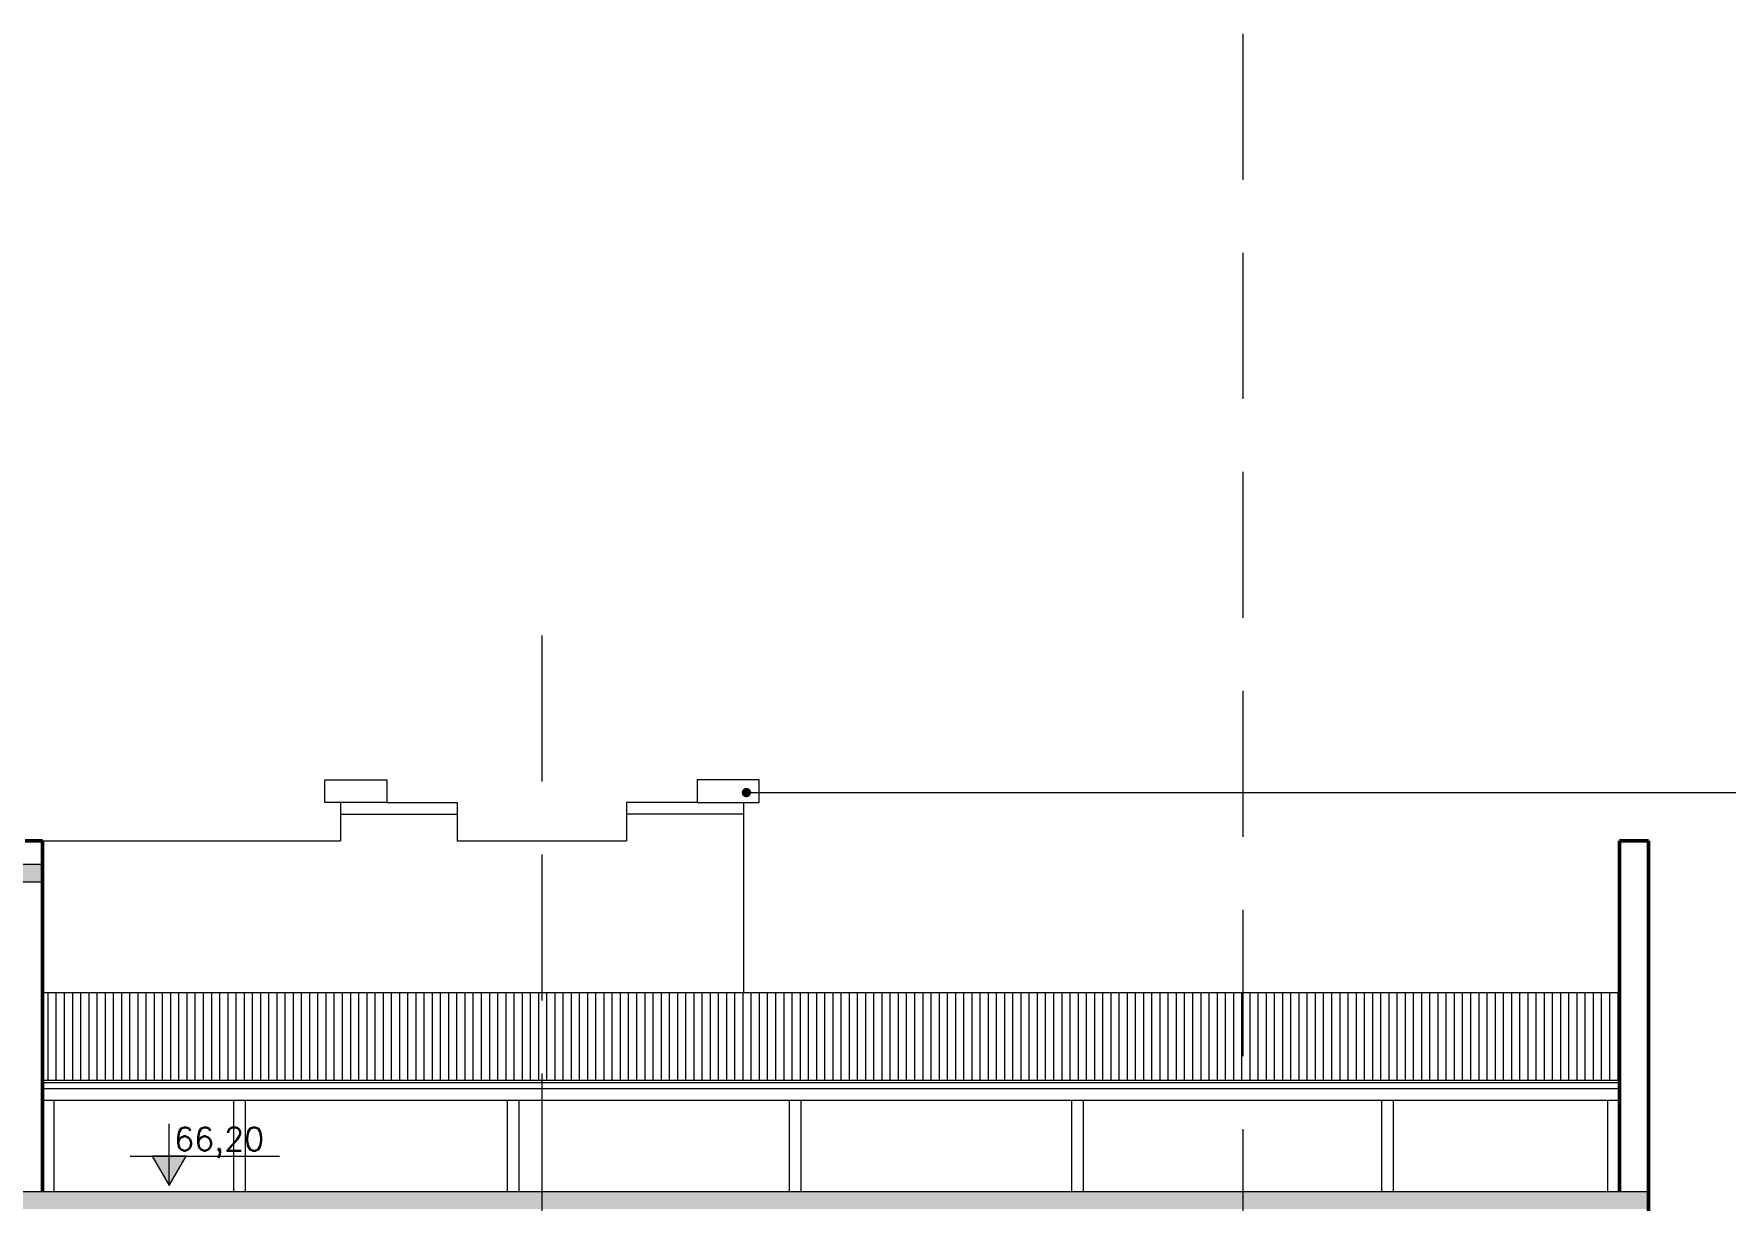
# Model space of a CAD drawing. Header units: millimetres. Extents: x 1135 to 1350, y 205 to 283.
# Drawn here: x 1200.64 to 1215.12, y 272.83 to 282.81 of the extents above; entities that cross this region are included whole.
import ezdxf

# ---------------------------------------------------------------- set-up
doc = ezdxf.new("R2010")
doc.units = ezdxf.units.MM
doc.header["$LTSCALE"] = 10
doc.linetypes.add('DASHED2', pattern=[0.375, 0.25, -0.125])
for name, color, linetype, lineweight in [('COTA', 90, 'Continuous', 9), ('HACHT', 90, 'Continuous', 9), ('linha estutura', 252, 'Continuous', 13), ('PAREDES 2', 50, 'Continuous', 50), ('pn 02', 16, 'Continuous', 20)]:
    doc.layers.add(name, color=color, linetype=linetype, lineweight=lineweight)
doc.styles.get("Standard").update_dxf_attribs({"font": 'simplex.shx'})

msp = doc.modelspace()

# ---------------------------------------------------------------- hatches: boundary and pattern name
at = {"layer": 'HACHT'}
h = msp.add_hatch(color=256, dxfattribs=at)
h.paths.add_polyline_path([(1204.993, 272.75), (1204.993, 272.9), (1198.993, 272.9), (1198.993, 272.75), (1199.098, 272.75)])
h.paths.add_polyline_path([(1192.993, 272.9), (1192.993, 272.75), (1193.098, 272.75), (1198.993, 272.75), (1198.993, 272.9)])
h.paths.add_polyline_path([(1186.399, 272.9), (1186.399, 272.75), (1186.802, 272.75, -0.263734), (1186.806, 272.75), (1187.118, 272.75), (1192.993, 272.75), (1192.993, 272.9)])
h.paths.add_polyline_path([(1198.993, 275.7), (1198.993, 275.55), (1200.718, 275.55), (1200.718, 275.7)])
h = msp.add_hatch(dxfattribs=at)
h.set_pattern_fill('_USER', color=256, scale=0.07, angle=90, style=0, pattern_type=0)
h.set_pattern_definition([(90, (759.06589, 189.11928), (-0.07, 4e-18), [])])
h.paths.add_polyline_path([(1204.993, 273.848), (1204.993, 274.6), (1200.718, 274.6), (1200.718, 273.848)])
h.paths.add_polyline_path([(1204.993, 274.6), (1204.993, 273.848), (1210.993, 273.848), (1210.993, 274.6)])
h.paths.add_polyline_path([(1210.993, 274.6), (1210.993, 273.848), (1214.218, 273.848), (1214.218, 274.6)])
h = msp.add_hatch(color=256, dxfattribs=at)
h.paths.add_polyline_path([(1214.468, 272.9), (1210.993, 272.9), (1210.993, 272.75), (1211.098, 272.75), (1214.468, 272.75)])
h.paths.add_polyline_path([(1210.993, 272.9), (1204.993, 272.9), (1204.993, 272.75), (1205.098, 272.75), (1210.993, 272.75)])
at = {"layer": 'pn 02'}
msp.add_hatch(color=256, dxfattribs=at).paths.add_polyline_path([(1201.949, 273.203), (1201.657, 273.203), (1201.803, 272.95)])

# ---------------------------------------------------------------- linework, layer by layer
at = {"layer": 'COTA'}
msp.add_line((1206.744, 276.314), (1219.099, 276.314), dxfattribs=at)
at = {"layer": 'COTA', "const_width": 0.04}
msp.add_lwpolyline([(1206.744, 276.334, -1), (1206.744, 276.294, -1)], format="xyb", close=True, dxfattribs=at)
at = {"layer": 'HACHT'}
for p, q in [((1203.268, 276.228), (1203.268, 275.9)), ((1203.666, 276.228), (1204.268, 276.228)), ((1204.268, 276.228), (1204.268, 275.9)), ((1205.718, 276.228), (1205.718, 275.9)), ((1206.321, 276.228), (1205.718, 276.228)), ((1206.718, 276.228), (1206.718, 275.9)), ((1203.268, 276.128), (1204.268, 276.128)), ((1206.718, 276.128), (1205.718, 276.128)), ((1200.718, 275.9), (1203.268, 275.9)), ((1204.268, 275.9), (1205.718, 275.9)), ((1206.718, 275.9), (1206.718, 274.6)), ((1214.218, 274.6), (1200.718, 274.6)), ((1214.218, 273.848), (1200.718, 273.848)), ((1214.218, 273.828), (1200.718, 273.828)), ((1214.218, 273.778), (1200.718, 273.778)), ((1214.218, 273.678), (1200.718, 273.678)), ((1200.718, 272.9), (1200.718, 273.678)), ((1200.818, 272.9), (1200.818, 273.678)), ((1202.356, 272.9), (1202.356, 273.678)), ((1202.456, 272.9), (1202.456, 273.678)), ((1204.699, 272.9), (1204.699, 273.678)), ((1204.799, 272.9), (1204.799, 273.678)), ((1207.114, 272.9), (1207.114, 273.678)), ((1207.214, 272.9), (1207.214, 273.678)), ((1209.529, 272.9), (1209.529, 273.678)), ((1209.629, 272.9), (1209.629, 273.678)), ((1212.183, 272.9), (1212.183, 273.678)), ((1212.283, 272.9), (1212.283, 273.678)), ((1214.118, 272.9), (1214.118, 273.678))]:
    msp.add_line(p, q, dxfattribs=at)
for points in [[(1203.135, 276.422), (1203.666, 276.422), (1203.666, 276.228), (1203.135, 276.228)], [(1206.852, 276.422), (1206.321, 276.422), (1206.321, 276.228), (1206.852, 276.228)]]:
    msp.add_lwpolyline(points, close=True, dxfattribs=at)
at = {"layer": 'linha estutura', "linetype": 'DASHED2', "ltscale": 0.5}
for p, q in [((1210.993, 282.809), (1210.993, 205.118)), ((1204.993, 277.659), (1204.993, 205.118))]:
    msp.add_line(p, q, dxfattribs=at)
at = {"layer": 'PAREDES 2'}
for p, q in [((1200.718, 275.9), (1200.568, 275.9)), ((1200.718, 272.9), (1200.718, 275.9)), ((1214.218, 272.9), (1214.218, 275.9)), ((1214.218, 275.9), (1214.468, 275.9)), ((1214.468, 269.6), (1214.468, 275.9))]:
    msp.add_line(p, q, dxfattribs=at)
at = {"layer": 'pn 02'}
for p, q in [((1198.918, 275.7), (1200.718, 275.7)), ((1198.918, 275.55), (1200.718, 275.55)), ((1201.803, 272.95), (1201.803, 273.478)), ((1201.467, 273.203), (1202.746, 273.203)), ((1186.399, 272.9), (1214.468, 272.9))]:
    msp.add_line(p, q, dxfattribs=at)
msp.add_lwpolyline([(1201.803, 272.95), (1201.949, 273.203), (1201.657, 273.203)], close=True, dxfattribs=at)

# ---------------------------------------------------------------- texts
at = {"layer": 'COTA'}
msp.add_text('66,20', height=0.2, dxfattribs=at).set_placement((1201.844, 273.248))

doc.saveas('drawing.dxf')
